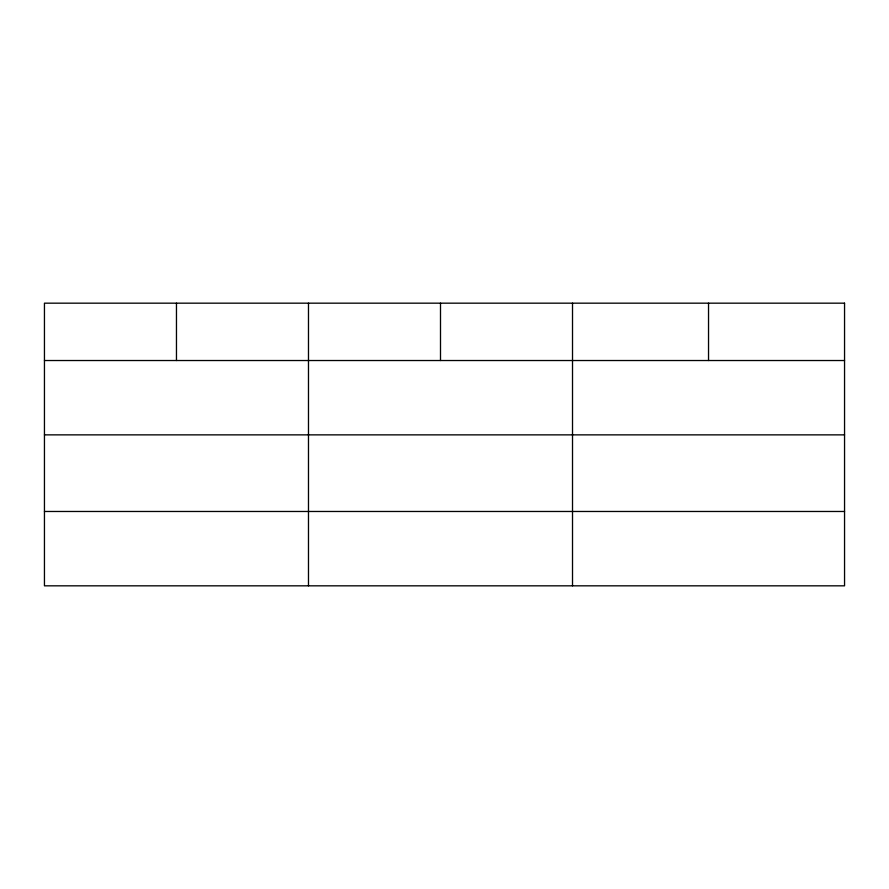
<?xml version="1.0" encoding="UTF-8"?>
<svg xmlns="http://www.w3.org/2000/svg" width="889" height="889" viewBox="0 0 889 889"><rect width="100%" height="100%" fill="white"/><g stroke="black" fill="none" stroke-linecap="round" stroke-linejoin="round"><path stroke-width="1.33" d="M44.45 360.523L844.55 360.523M44.45 434.865L844.55 434.865M44.45 511.475L844.55 511.475M708.533 303.171L708.533 360.523M572.516 303.171L572.516 585.829M440.5 303.171L440.5 360.523M308.483 303.171L308.483 585.829M176.467 303.171L176.467 360.523M844.55 303.171L44.45 303.171L44.45 585.829L844.55 585.829L844.55 303.171"/></g></svg>
